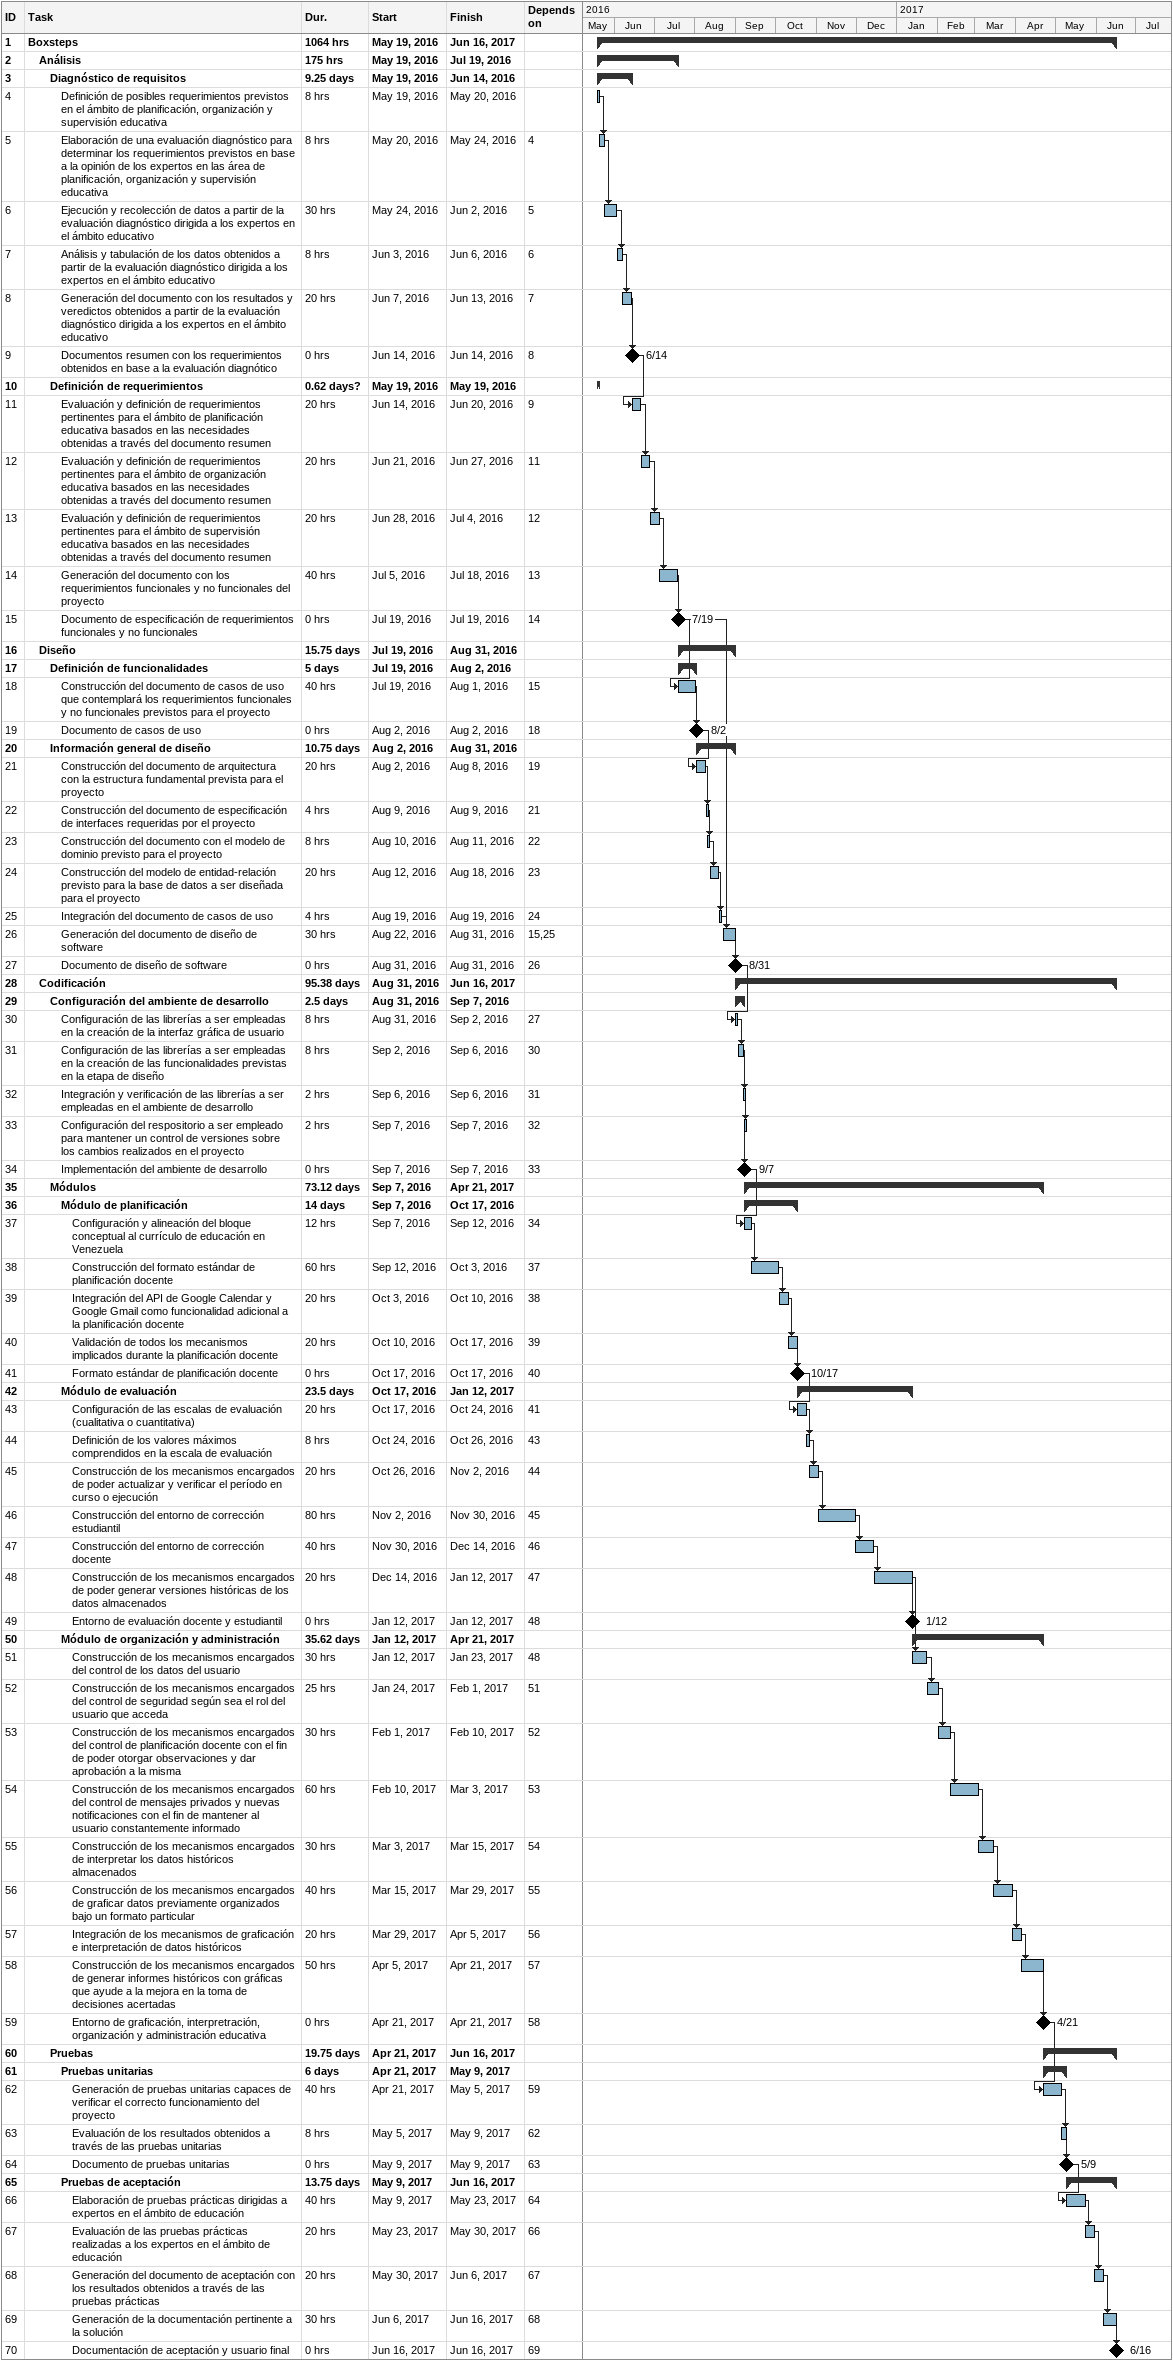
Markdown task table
| ID | Level | Task | Duration | Start | Finish | Predecessors |
|---|---|---|---|---|---|---|
| 1 | 1 | **Boxsteps** | 1064h | 2016-05-19 | 2017-06-16 |  |
| 2 | 2 | **Análisis** | 175h | 2016-05-19 | 2016-07-19 |  |
| 3 | 3 | **Diagnóstico de requisitos** | 9.25d | 2016-05-19 | 2016-06-14 |  |
| 4 | 4 | Definición de posibles requerimientos previstos en el ámbito de planificación, organización y supervisión educativa | 8h | 2016-05-19 | 2016-05-20 |  |
| 5 | 4 | Elaboración de una evaluación diagnóstico para determinar los requerimientos previstos en base a la opinión de los expertos en las área de planificación, organización y supervisión educativa | 8h | 2016-05-20 | 2016-05-24 | 4 |
| 6 | 4 | Ejecución y recolección de datos a partir de la evaluación diagnóstico dirigida a los expertos en el ámbito educativo | 30h | 2016-05-24 | 2016-06-02 | 5 |
| 7 | 4 | Análisis y tabulación de los datos obtenidos a partir de la evaluación diagnóstico dirigida a los expertos en el ámbito educativo | 8h | 2016-06-03 | 2016-06-06 | 6 |
| 8 | 4 | Generación del documento con los resultados y veredictos obtenidos a partir de la evaluación diagnóstico dirigida a los expertos en el ámbito educativo | 20h | 2016-06-07 | 2016-06-13 | 7 |
| 9 | 4 | Documentos resumen con los requerimientos obtenidos en base a la evaluación diagnótico | 0h | 2016-06-14 | 2016-06-14 | 8 |
| 10 | 3 | **Definición de requerimientos** | 0.62d? | 2016-05-19 | 2016-05-19 |  |
| 11 | 4 | Evaluación y definición de requerimientos pertinentes para el ámbito de planificación educativa basados en las necesidades obtenidas a través del documento resumen | 20h | 2016-06-14 | 2016-06-20 | 9 |
| 12 | 4 | Evaluación y definición de requerimientos pertinentes para el ámbito de organización educativa basados en las necesidades obtenidas a través del documento resumen | 20h | 2016-06-21 | 2016-06-27 | 11 |
| 13 | 4 | Evaluación y definición de requerimientos pertinentes para el ámbito de supervisión educativa basados en las necesidades obtenidas a través del documento resumen | 20h | 2016-06-28 | 2016-07-04 | 12 |
| 14 | 4 | Generación del documento con los requerimientos funcionales y no funcionales del proyecto | 40h | 2016-07-05 | 2016-07-18 | 13 |
| 15 | 4 | Documento de especificación de requerimientos funcionales y no funcionales | 0h | 2016-07-19 | 2016-07-19 | 14 |
| 16 | 2 | **Diseño** | 15.75d | 2016-07-19 | 2016-08-31 |  |
| 17 | 3 | **Definición de funcionalidades** | 5d | 2016-07-19 | 2016-08-02 |  |
| 18 | 4 | Construcción del documento de casos de uso que contemplará los requerimientos funcionales y no funcionales previstos para el proyecto | 40h | 2016-07-19 | 2016-08-01 | 15 |
| 19 | 4 | Documento de casos de uso | 0h | 2016-08-02 | 2016-08-02 | 18 |
| 20 | 3 | **Información general de diseño** | 10.75d | 2016-08-02 | 2016-08-31 |  |
| 21 | 4 | Construcción del documento de arquitectura con la estructura fundamental prevista para el proyecto | 20h | 2016-08-02 | 2016-08-08 | 19 |
| 22 | 4 | Construcción del documento de especificación de interfaces requeridas por el proyecto | 4h | 2016-08-09 | 2016-08-09 | 21 |
| 23 | 4 | Construcción del documento con el modelo de dominio previsto para el proyecto | 8h | 2016-08-10 | 2016-08-11 | 22 |
| 24 | 4 | Construcción del modelo de entidad-relación previsto para la base de datos a ser diseñada para el proyecto | 20h | 2016-08-12 | 2016-08-18 | 23 |
| 25 | 4 | Integración del documento de casos de uso | 4h | 2016-08-19 | 2016-08-19 | 24 |
| 26 | 4 | Generación del documento de diseño de software | 30h | 2016-08-22 | 2016-08-31 | 15, 25 |
| 27 | 4 | Documento de diseño de software | 0h | 2016-08-31 | 2016-08-31 | 26 |
| 28 | 2 | **Codificación** | 95.38d | 2016-08-31 | 2017-06-16 |  |
| 29 | 3 | **Configuración del ambiente de desarrollo** | 2.5d | 2016-08-31 | 2016-09-07 |  |
| 30 | 4 | Configuración de las librerías a ser empleadas en la creación de la interfaz gráfica de usuario | 8h | 2016-08-31 | 2016-09-02 | 27 |
| 31 | 4 | Configuración de las librerías a ser empleadas en la creación de las funcionalidades previstas en la etapa de diseño | 8h | 2016-09-02 | 2016-09-06 | 30 |
| 32 | 4 | Integración y verificación de las librerías a ser empleadas en el ambiente de desarrollo | 2h | 2016-09-06 | 2016-09-06 | 31 |
| 33 | 4 | Configuración del respositorio a ser empleado para mantener un control de versiones sobre los cambios realizados en el proyecto | 2h | 2016-09-07 | 2016-09-07 | 32 |
| 34 | 4 | Implementación del ambiente de desarrollo | 0h | 2016-09-07 | 2016-09-07 | 33 |
| 35 | 3 | **Módulos** | 73.12d | 2016-09-07 | 2017-04-21 |  |
| 36 | 4 | **Módulo de planificación** | 14d | 2016-09-07 | 2016-10-17 |  |
| 37 | 5 | Configuración y alineación del bloque conceptual al currículo de educación en Venezuela | 12h | 2016-09-07 | 2016-09-12 | 34 |
| 38 | 5 | Construcción del formato estándar de planificación docente | 60h | 2016-09-12 | 2016-10-03 | 37 |
| 39 | 5 | Integración del API de Google Calendar y Google Gmail como funcionalidad adicional a la planificación docente | 20h | 2016-10-03 | 2016-10-10 | 38 |
| 40 | 5 | Validación de todos los mecanismos implicados durante la planificación docente | 20h | 2016-10-10 | 2016-10-17 | 39 |
| 41 | 5 | Formato estándar de planificación docente | 0h | 2016-10-17 | 2016-10-17 | 40 |
| 42 | 4 | **Módulo de evaluación** | 23.5d | 2016-10-17 | 2017-01-12 |  |
| 43 | 5 | Configuración de las escalas de evaluación (cualitativa o cuantitativa) | 20h | 2016-10-17 | 2016-10-24 | 41 |
| 44 | 5 | Definición de los valores máximos comprendidos en la escala de evaluación | 8h | 2016-10-24 | 2016-10-26 | 43 |
| 45 | 5 | Construcción de los mecanismos encargados de poder actualizar y verificar el período en curso o ejecución | 20h | 2016-10-26 | 2016-11-02 | 44 |
| 46 | 5 | Construcción del entorno de corrección estudiantil | 80h | 2016-11-02 | 2016-11-30 | 45 |
| 47 | 5 | Construcción del entorno de corrección docente | 40h | 2016-11-30 | 2016-12-14 | 46 |
| 48 | 5 | Construcción de los mecanismos encargados de poder generar versiones históricas de los datos almacenados | 20h | 2016-12-14 | 2017-01-12 | 47 |
| 49 | 5 | Entorno de evaluación docente y estudiantil | 0h | 2017-01-12 | 2017-01-12 | 48 |
| 50 | 4 | **Módulo de organización y administración** | 35.62d | 2017-01-12 | 2017-04-21 |  |
| 51 | 5 | Construcción de los mecanismos encargados del control de los datos del usuario | 30h | 2017-01-12 | 2017-01-23 | 48 |
| 52 | 5 | Construcción de los mecanismos encargados del control de seguridad según sea el rol del usuario que acceda | 25h | 2017-01-24 | 2017-02-01 | 51 |
| 53 | 5 | Construcción de los mecanismos encargados del control de planificación docente con el fin de poder otorgar observaciones y dar aprobación a la misma | 30h | 2017-02-01 | 2017-02-10 | 52 |
| 54 | 5 | Construcción de los mecanismos encargados del control de mensajes privados y nuevas notificaciones con el fin de mantener al usuario constantemente informado | 60h | 2017-02-10 | 2017-03-03 | 53 |
| 55 | 5 | Construcción de los mecanismos encargados de interpretar los datos históricos almacenados | 30h | 2017-03-03 | 2017-03-15 | 54 |
| 56 | 5 | Construcción de los mecanismos encargados de graficar datos previamente organizados bajo un formato particular | 40h | 2017-03-15 | 2017-03-29 | 55 |
| 57 | 5 | Integración de los mecanismos de graficación e interpretación de datos históricos | 20h | 2017-03-29 | 2017-04-05 | 56 |
| 58 | 5 | Construcción de los mecanismos encargados de generar informes históricos con gráficas que ayude a la mejora en la toma de decisiones acertadas | 50h | 2017-04-05 | 2017-04-21 | 57 |
| 59 | 5 | Entorno de graficación, interpretración, organización y administración educativa | 0h | 2017-04-21 | 2017-04-21 | 58 |
| 60 | 3 | **Pruebas** | 19.75d | 2017-04-21 | 2017-06-16 |  |
| 61 | 4 | **Pruebas unitarias** | 6d | 2017-04-21 | 2017-05-09 |  |
| 62 | 5 | Generación de pruebas unitarias capaces de verificar el correcto funcionamiento del proyecto | 40h | 2017-04-21 | 2017-05-05 | 59 |
| 63 | 5 | Evaluación de los resultados obtenidos a través de las pruebas unitarias | 8h | 2017-05-05 | 2017-05-09 | 62 |
| 64 | 5 | Documento de pruebas unitarias | 0h | 2017-05-09 | 2017-05-09 | 63 |
| 65 | 4 | **Pruebas de aceptación** | 13.75d | 2017-05-09 | 2017-06-16 |  |
| 66 | 5 | Elaboración de pruebas prácticas dirigidas a expertos en el ámbito de educación | 40h | 2017-05-09 | 2017-05-23 | 64 |
| 67 | 5 | Evaluación de las pruebas prácticas realizadas a los expertos en el ámbito de educación | 20h | 2017-05-23 | 2017-05-30 | 66 |
| 68 | 5 | Generación del documento de aceptación con los resultados obtenidos a través de las pruebas prácticas | 20h | 2017-05-30 | 2017-06-06 | 67 |
| 69 | 5 | Generación de la documentación pertinente a la solución | 30h | 2017-06-06 | 2017-06-16 | 68 |
| 70 | 5 | Documentación de aceptación y usuario final | 0h | 2017-06-16 | 2017-06-16 | 69 |
